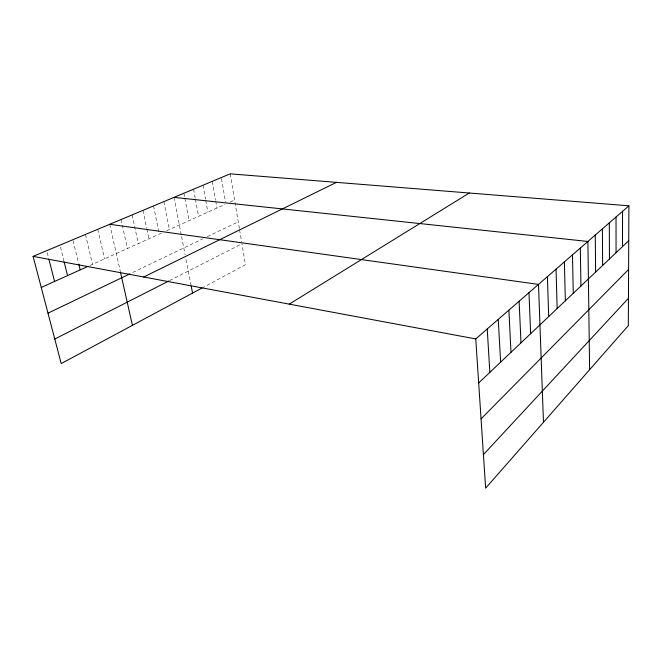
<?xml version="1.0" encoding="UTF-8"?>
<svg xmlns="http://www.w3.org/2000/svg" width="662" height="662" viewBox="0 0 662 662"><rect width="100%" height="100%" fill="white"/><g stroke="black" fill="none" stroke-linecap="round" stroke-linejoin="round"><path stroke-width="0.5" stroke-dasharray="3.31 2.48" d="M201.836 288.111L245.437 264.717L241.928 243.782M169.72 280.539L241.076 244.22M132.681 272.512L202.721 238.866M207.305 236.665L238.237 221.803M89.891 265.487L162.049 232.858M166.667 230.773L224.981 204.401M230.235 202.026L234.596 200.048M47.217 252.652L48.74 258.61M60.457 247.083L63.883 260.845M73.118 240.678L78.546 263.062M85.472 234.439L92.531 264.295M97.753 229.3L104.563 258.859M109.727 224.286L120.385 271.743M121.072 219.536L127.418 248.515M132.152 214.893L138.284 243.599M142.975 210.367L146.658 228.018M146.856 228.994L148.9 238.8M153.551 205.94L159.285 234.108M163.886 201.604L169.431 229.515M173.99 197.375L181.214 234.629M181.587 236.549L185.112 254.738M186.055 259.578L191.012 285.132M183.879 193.238L184.648 197.301M184.839 198.31L189.067 220.636M193.544 189.191L195.216 198.244M195.406 199.245L198.567 216.342M203.011 185.228L205.526 199.179M205.7 200.181L207.86 212.138M212.27 181.355L215.572 200.123M215.746 201.107L216.962 208.025M221.505 178.575L225.519 201.96M230.202 173.841L239.421 228.829M239.586 229.838L241.589 241.796"/><path stroke-width="0.99" d="M622.487 246.62L622.553 211.327M628.9 205.816L628.329 325.613L485.643 488.159L475.763 338.927L628.9 205.816L230.202 173.841L33.1 256.368L61.202 363.57L201.836 288.111M483.426 454.62L628.461 298.305M481.059 418.872L628.594 269.451M478.684 382.95L628.735 240.703M289.228 304.139L469.292 193.014M54.781 339.052L168.827 280.994M143.704 276.997L336.47 182.364M47.995 313.184L129.942 273.828M41.259 287.482L88.129 266.29M173.99 197.375L587.897 241.456L589.619 369.71M109.727 224.286L538.496 284.403L543.469 422.282M33.1 256.368L475.763 338.927M48.988 259.612L54.574 281.458M64.123 261.829L67.549 275.591M78.778 264.039L80.201 269.873M120.608 272.744L132.425 325.356M191.202 286.125L192.551 293.092M487.232 328.964L489.855 372.35M498.254 319.382L500.621 362.147M508.879 310.147L510.99 352.316M519.107 301.251L520.994 342.842M528.979 292.678L530.643 333.689M547.416 276.642L548.699 316.577M556.047 269.144L557.147 308.558M564.396 261.879L565.34 300.796M572.481 254.853L573.267 293.283M580.309 248.051L580.946 286.001M595.254 235.06L595.626 272.09M602.387 228.862L602.635 265.437M609.305 222.846L609.445 258.983M616.032 217.004L616.057 252.718"/></g></svg>
